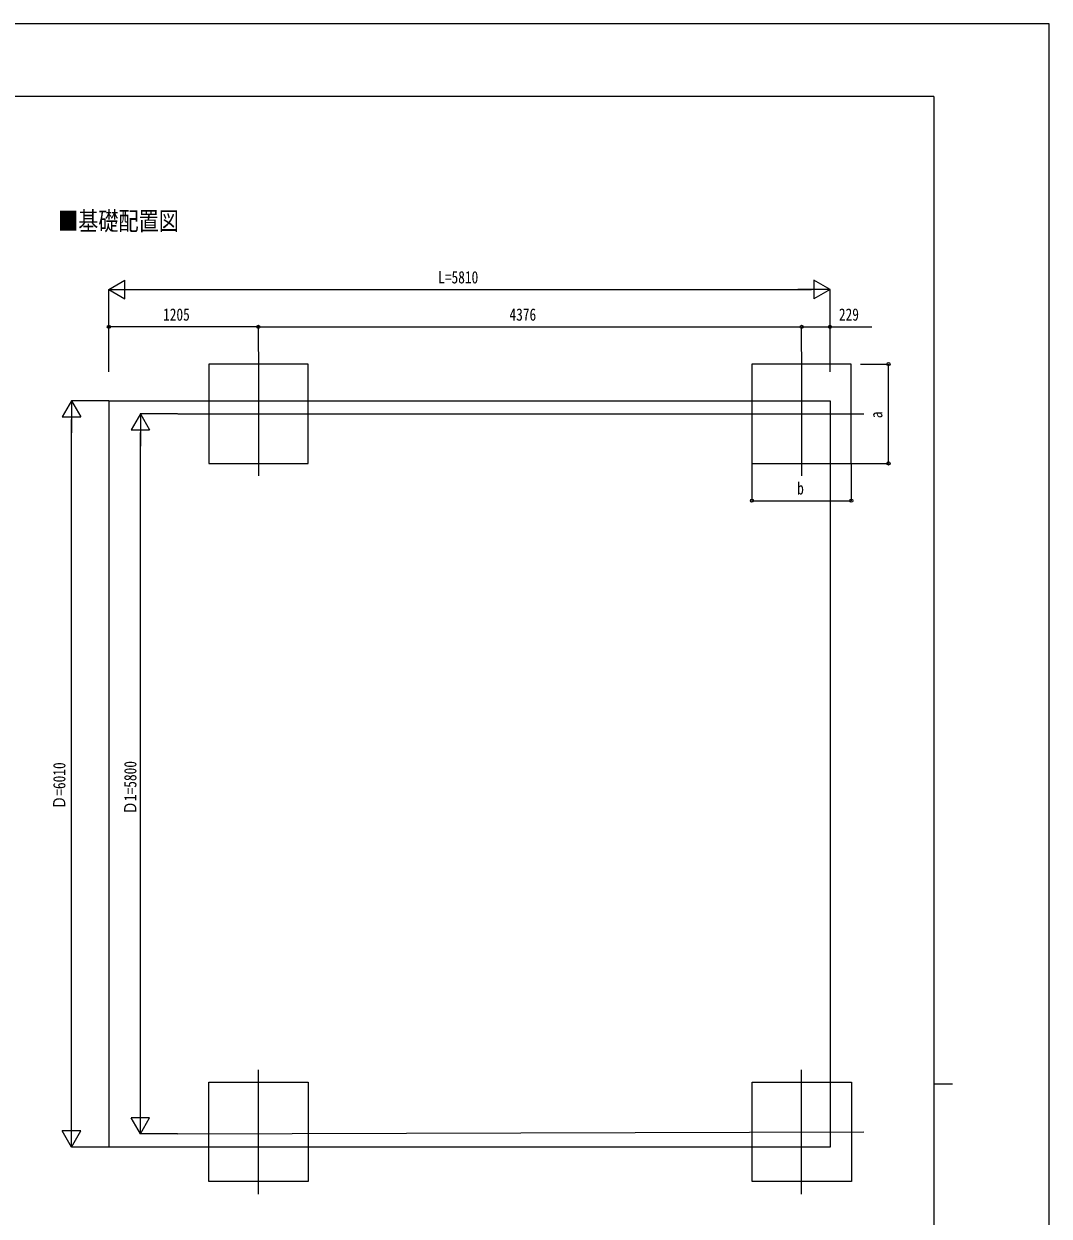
# Model space of a CAD drawing. Units: millimetres, scale not verified. Extents: x -12615 to 12615, y -8910 to 8910.
# Drawn here: x 4356 to 12615, y -692 to 8910 of the extents above; entities that cross this region are included whole.
import ezdxf
from ezdxf.enums import TextEntityAlignment as Align

# ---------------------------------------------------------------- set-up
doc = ezdxf.new("R2010")
doc.units = ezdxf.units.MM
doc.header["$LTSCALE"] = 30
for name, color, linetype in [('0-2_USER1', 3, 'Continuous'), ('0-5_YKK_12', 2, 'Continuous'), ('0-6_YKK_A1', 4, 'Continuous'), ('0-8_YKK_ZWAK', 7, 'Continuous')]:
    doc.layers.add(name, color=color, linetype=linetype)
doc.layers.add('0-7_YKK_D', color=6, linetype='Continuous', lineweight=18)
doc.styles.add('ＭＳ ゴシック', font='')
doc.styles.get('ＭＳ ゴシック').set_extended_font_data('MS Gothic')

msp = doc.modelspace()

# ---------------------------------------------------------------- linework, layer by layer
at = {"layer": '0-5_YKK_12'}
for p, q in [((6245.11, 6270), (6245.11, 5270)), ((10621.11, 6270), (10621.11, 5270)), ((5595.11, 5770), (11120.94, 5770)), ((6245.11, -513.6), (6245.11, 486.4)), ((10621.11, -513.6), (10621.11, 486.4)), ((5595.11, -30), (11120.94, -13.6))]:
    msp.add_line(p, q, dxfattribs=at)
at = {"layer": '0-6_YKK_A1'}
for p, q in [((5040.11, 5875), (10850.11, 5875)), ((5040.11, 5875), (5040.11, -135)), ((10850.11, 5875), (10850.11, -135)), ((10850.11, -135), (5040.11, -135))]:
    msp.add_line(p, q, dxfattribs=at)
for points in [[(5845.11, 5370), (6645.11, 5370), (6645.11, 6170), (5845.11, 6170)], [(10221.11, 5370), (11021.11, 5370), (11021.11, 6170), (10221.11, 6170)], [(5845.11, 386.4), (6645.11, 386.4), (6645.11, -413.6), (5845.11, -413.6)], [(10221.95, 386.4), (11021.95, 386.4), (11021.95, -413.6), (10221.95, -413.6)]]:
    msp.add_lwpolyline(points, close=True, dxfattribs=at)
at = {"layer": '0-7_YKK_D', "color": 1}
for p, q in [((5040.11, 6770), (5170.02, 6845)), ((5170.02, 6695), (5170.02, 6845)), ((10850.11, 6770), (10720.21, 6845)), ((10720.21, 6845), (10720.21, 6695)), ((5040.11, 6106.76), (5040.11, 6771)), ((5040.11, 6770), (5170.02, 6695)), ((5040.11, 6770), (5299.92, 6770)), ((5190.11, 6770), (10700.11, 6770)), ((10850.11, 6770), (10590.31, 6770)), ((10850.11, 6770), (10720.21, 6695)), ((10850.11, 6106.76), (10850.11, 6771)), ((4740.11, 5875), (4665.11, 5745.1)), ((5039.11, 5875), (4739.11, 5875)), ((4740.11, 5875), (4815.11, 5745.1)), ((4740.11, 5875), (4740.11, 5615.19)), ((5294.11, 5770), (5219.11, 5640.1)), ((5594.11, 5770), (5293.11, 5770)), ((5294.11, 5770), (5369.11, 5640.1)), ((5294.11, 5770), (5294.11, 5510.19)), ((4665.11, 5745.1), (4815.11, 5745.1)), ((4740.11, 15), (4740.11, 5725)), ((5219.11, 5640.1), (5369.11, 5640.1)), ((5294.11, 120), (5294.11, 5620)), ((5294.11, -30), (5294.11, 229.81)), ((4740.11, -135), (4740.11, 124.81)), ((5294.11, -30), (5219.11, 99.9)), ((5369.11, 99.9), (5219.11, 99.9)), ((5294.11, -30), (5369.11, 99.9)), ((4740.11, -135), (4665.11, -5.1)), ((4815.11, -5.1), (4665.11, -5.1)), ((4740.11, -135), (4815.11, -5.1)), ((5593.54, -30), (5293.11, -30)), ((5039.11, -135), (4739.11, -135))]:
    msp.add_line(p, q, dxfattribs=at)
at = {"layer": '0-7_YKK_D'}
for p, q in [((5040.11, 6107.76), (5040.11, 6471)), ((6245.11, 6470), (5040.11, 6470)), ((6245.11, 6271), (6245.11, 6471)), ((6245.11, 6271), (6245.11, 6471)), ((6245.11, 6470), (10621.11, 6470)), ((10621.11, 6271), (10621.11, 6471)), ((10621.11, 6271), (10621.11, 6471)), ((10850.11, 6106.76), (10850.11, 6471)), ((11096.48, 6170), (11322.11, 6170)), ((11321.11, 5370), (11321.11, 6170)), ((10221.11, 5369), (10221.11, 5069)), ((11021.11, 5369), (11021.11, 5069)), ((11022.11, 5370), (11322.11, 5370)), ((10221.11, 5070), (11021.11, 5070))]:
    msp.add_line(p, q, dxfattribs=at)
msp.add_lwpolyline([(10621.11, 6470), (10850.11, 6470), (11185.91, 6470)], dxfattribs=at)
for centre in [(5040.11, 6470), (6245.11, 6470), (6245.11, 6470), (10621.11, 6470), (10621.11, 6470), (10850.11, 6470), (11321.11, 6170), (11321.11, 5370), (10221.11, 5070), (11021.11, 5070)]:
    msp.add_circle(centre, 12.75, dxfattribs=at)
at = {"layer": '0-8_YKK_ZWAK'}
for p, q in [((11685.06, 8325), (-11714.94, 8325)), ((11685.06, 8325), (11685.06, -7575)), ((11685.06, 375), (11835.06, 375))]:
    msp.add_line(p, q, dxfattribs=at)
msp.add_lwpolyline([(-12615, -8910), (12615, -8910), (12615, 8910), (-12615, 8910)], close=True, dxfattribs=at)

# ---------------------------------------------------------------- texts
at = {"layer": '0-2_USER1', "style": 'ＭＳ ゴシック', "width": 0.8}
msp.add_text('■基礎配置図', height=148.5, dxfattribs=at).set_placement((4632.04, 7203.46), align=Align.BOTTOM_LEFT)
at = {"layer": '0-7_YKK_D', "color": 1, "style": 'ＭＳ ゴシック', "width": 0.8}
msp.add_text('L=5810', height=98.97, dxfattribs=at).set_placement((7693.11, 6790), align=Align.BOTTOM_LEFT)
at = {"layer": '0-7_YKK_D', "style": 'ＭＳ ゴシック', "width": 0.8}
for s, p in [('1205', (5477.01, 6490)), ('4376', (8267.51, 6490)), ('229', (10921.11, 6490)), ('b', (10585.11, 5090))]:
    msp.add_text(s, height=98.97, dxfattribs=at).set_placement(p, align=Align.BOTTOM_LEFT)
msp.add_text('a', height=98.97, rotation=90, dxfattribs=at).set_placement((11301.11, 5734), align=Align.BOTTOM_LEFT)
at = {"layer": '0-7_YKK_D', "color": 1, "style": 'ＭＳ ゴシック', "width": 0.8}
for s, p in [('Ｄ=6010', (4720.11, 2585.6)), ('Ｄ1=5800', (5292.11, 2542.4))]:
    msp.add_text(s, height=98.97, rotation=90, dxfattribs=at).set_placement(p, align=Align.BOTTOM_LEFT)

doc.saveas('drawing.dxf')
